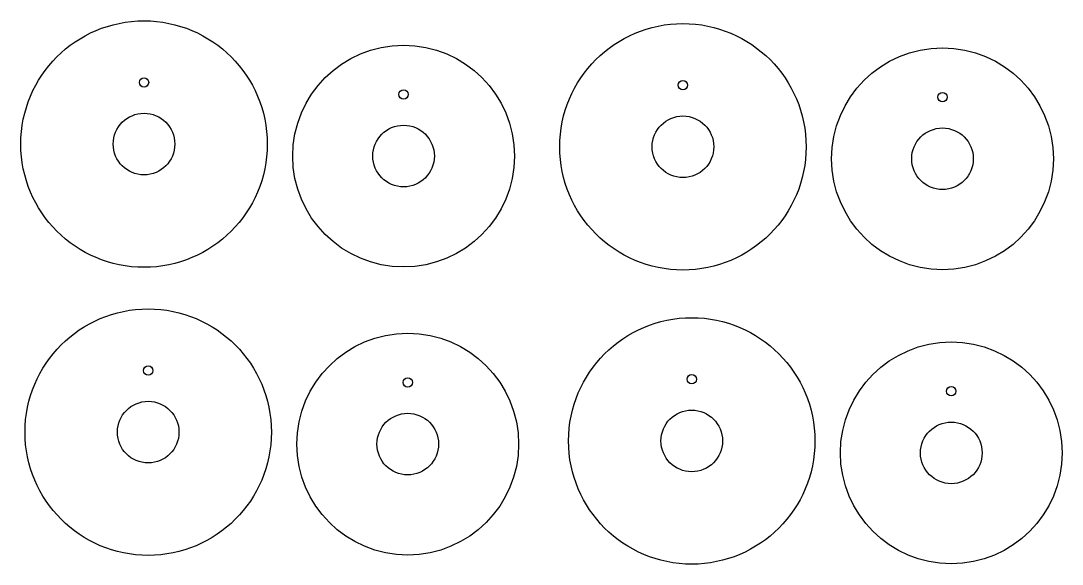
# Model space of a CAD drawing. Header units: millimetres. Extents: x 2104.7 to 2189.3, y 1703.6 to 1747.7.
import ezdxf

# ---------------------------------------------------------------- set-up
doc = ezdxf.new("R2010")
doc.units = ezdxf.units.MM
doc.layers.add('exterior', color=187, linetype='Continuous')
doc.layers.add('interior', color=60, linetype='Continuous')

msp = doc.modelspace()

# ---------------------------------------------------------------- linework, layer by layer
at = {"layer": 'exterior'}
for centre, radius in [((2114.732, 1737.676), 10), ((2158.479, 1737.455), 10), ((2135.8, 1736.705), 9), ((2179.547, 1736.484), 9), ((2115.071, 1714.302), 10), ((2159.193, 1713.588), 10), ((2136.14, 1713.331), 9), ((2180.261, 1712.618), 9)]:
    msp.add_circle(centre, radius, dxfattribs=at)
at = {"layer": 'interior'}
for centre, radius in [((2114.732, 1742.676), 0.38), ((2158.479, 1742.455), 0.38), ((2135.8, 1741.705), 0.38), ((2179.547, 1741.484), 0.38), ((2114.732, 1737.676), 2.5), ((2158.479, 1737.455), 2.5), ((2135.8, 1736.705), 2.5), ((2179.547, 1736.484), 2.5), ((2115.071, 1719.302), 0.38), ((2136.14, 1718.331), 0.38), ((2159.193, 1718.588), 0.38), ((2180.261, 1717.618), 0.38), ((2115.071, 1714.302), 2.5), ((2159.193, 1713.588), 2.5), ((2136.14, 1713.331), 2.5), ((2180.261, 1712.618), 2.5)]:
    msp.add_circle(centre, radius, dxfattribs=at)

doc.saveas('drawing.dxf')
